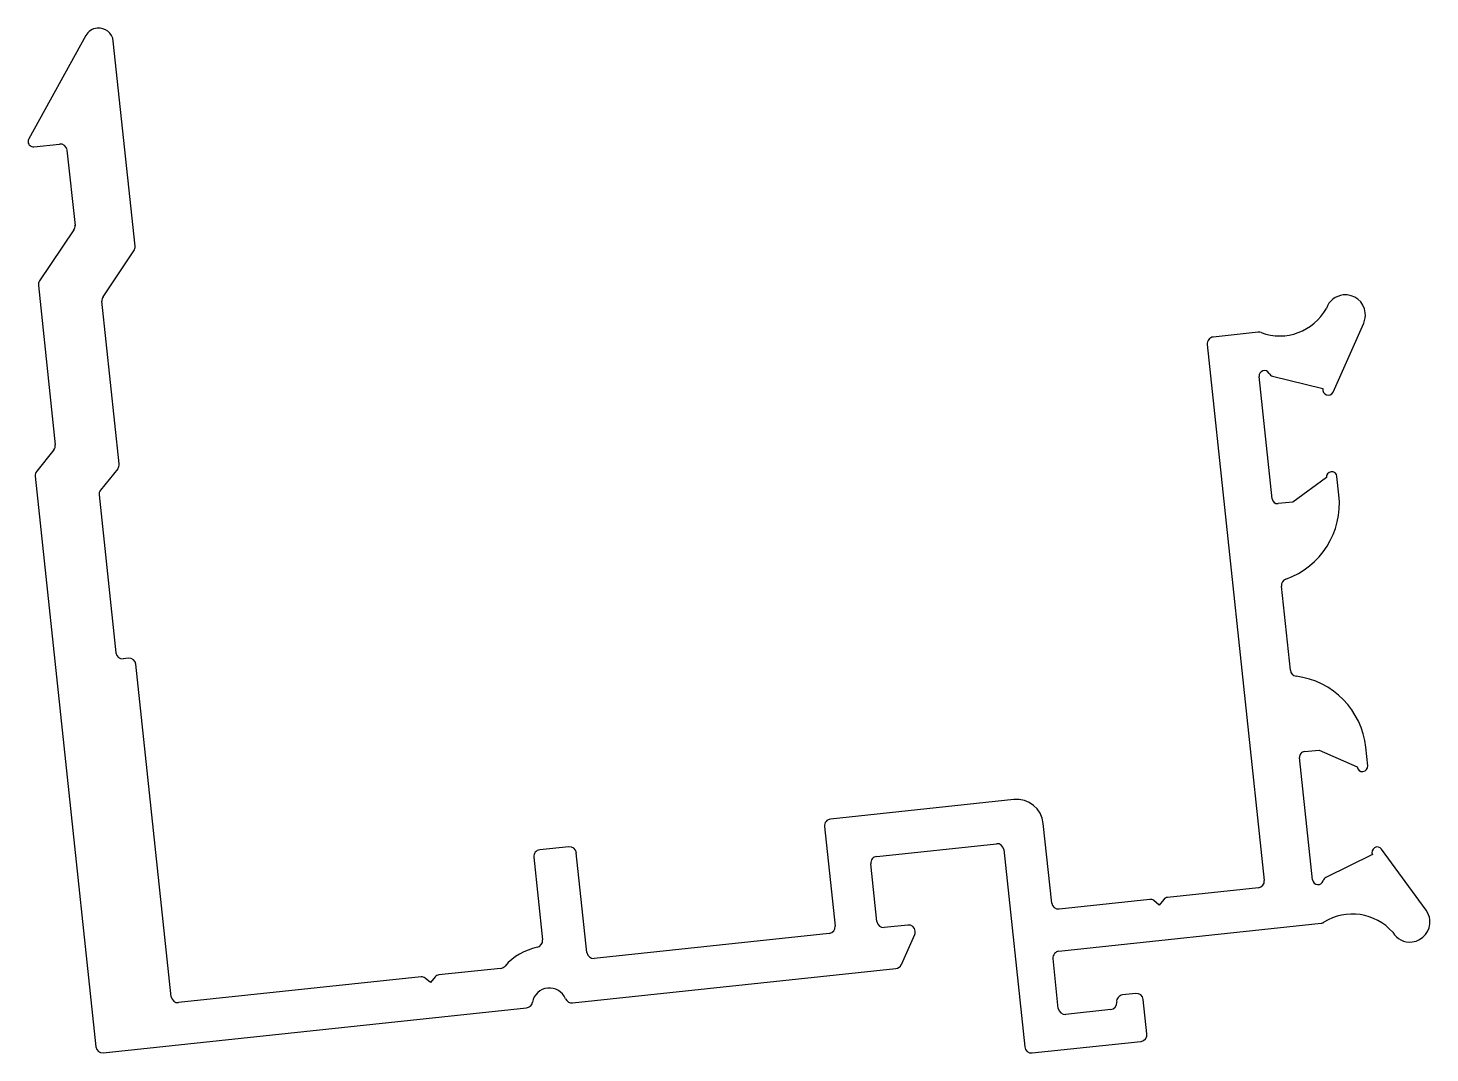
# Model space of a CAD drawing. Header units: inches. Extents: x -23 to 29.5, y 0.1 to 38.4.
import ezdxf

# ---------------------------------------------------------------- set-up
doc = ezdxf.new("R2010")
doc.units = ezdxf.units.IN
doc.header["$MEASUREMENT"] = 0
doc.layers.add('BEAD', color=152, linetype='Continuous')

msp = doc.modelspace()

# ---------------------------------------------------------------- linework, layer by layer
at = {"layer": 'BEAD', "color": 7, "lineweight": -2}
for p, q in [((-20.801, 38.138), (-22.934, 34.278)), ((-18.957, 30.264), (-19.772, 37.93)), ((-22.738, 33.982), (-21.778, 34.084)), ((-21.503, 33.862), (-21.203, 31.045)), ((-21.245, 30.877), (-22.531, 28.965)), ((-20.156, 28.376), (-18.999, 30.095)), ((-22.573, 28.796), (-21.939, 22.833)), ((-19.551, 22.127), (-20.197, 28.207)), ((25.838, 24.812), (26.983, 27.392)), ((23.037, 27.047), (21.357, 26.868)), ((21.135, 26.593), (23.266, 6.553)), ((23.559, 20.818), (23.073, 25.393)), ((23.577, 25.409), (25.461, 24.941)), ((-21.994, 22.646), (-22.636, 21.852)), ((-22.69, 21.668), (-20.421, 0.327)), ((-19.605, 21.943), (-20.248, 21.147)), ((25.587, 21.611), (24.336, 20.7)), ((26.058, 20.964), (25.984, 21.653)), ((-20.302, 20.964), (-19.674, 15.058)), ((24.336, 20.7), (23.779, 20.641)), ((24.241, 14.41), (23.906, 17.555)), ((-19.2, 14.857), (-19.399, 14.836)), ((-17.603, 2.205), (-18.925, 14.635)), ((25.074, 6.572), (24.588, 11.147)), ((24.765, 11.367), (25.322, 11.426)), ((25.322, 11.426), (26.736, 10.798)), ((27.134, 10.841), (27.061, 11.529)), ((13.899, 9.573), (7.048, 8.844)), ((6.826, 8.569), (7.222, 4.845)), ((15.316, 5.706), (14.999, 8.684)), ((8.775, 7.449), (13.25, 7.925)), ((-4.049, 7.418), (-3.72, 4.326)), ((-2.733, 7.81), (-3.827, 7.693)), ((-2.061, 3.858), (-2.458, 7.588)), ((13.525, 7.703), (14.309, 0.324)), ((27.314, 7.516), (25.571, 6.663)), ((29.317, 5.44), (27.655, 7.721)), ((8.783, 5.011), (8.553, 7.174)), ((18.984, 5.844), (15.591, 5.483)), ((19.341, 5.632), (19.133, 5.8)), ((19.511, 5.842), (19.341, 5.632)), ((23.044, 6.277), (19.647, 5.916)), ((9.94, 4.883), (9.058, 4.789)), ((15.588, 3.906), (25.387, 4.948)), ((6.999, 4.57), (-1.786, 3.636)), ((9.695, 3.405), (10.195, 4.533)), ((-5.288, 3.263), (-7.599, 3.017)), ((-2.597, 1.971), (9.489, 3.256)), ((15.564, 1.765), (15.366, 3.631)), ((-8.264, 2.947), (-17.328, 1.983)), ((-7.905, 2.734), (-8.114, 2.903)), ((-7.736, 2.943), (-7.905, 2.734)), ((18.466, 2.325), (17.969, 2.272)), ((18.879, 0.81), (18.741, 2.103)), ((-20.146, 0.104), (-4.322, 1.787)), ((17.525, 1.722), (15.839, 1.543)), ((14.584, 0.102), (18.656, 0.535))]:
    msp.add_line(p, q, dxfattribs=at)
for centre, radius, start, end in [((-20.319, 37.872), 0.55, 96.07, 151.07), ((-20.319, 37.872), 0.55, 6.07, 96.07), ((-22.759, 34.181), 0.2, 151.07, 186.07), ((-22.759, 34.181), 0.2, 186.07, 276.0701), ((-21.751, 33.836), 0.25, 6.07, 96.07), ((-21.456, 31.018), 0.254, 326.07, 6.07), ((-19.21, 30.237), 0.254, 326.07, 6.07), ((-22.321, 28.823), 0.254, 146.07, 186.07), ((-19.945, 28.234), 0.254, 146.07, 186.07), ((26.297, 27.697), 0.75, 96.07, 161.095), ((26.297, 27.697), 0.75, 6.07, 96.07), ((23.839, 28.91), 2, 249.873, 330.9576), ((26.297, 27.697), 0.75, 336.07, 6.07), ((21.383, 26.62), 0.25, 96.07, 186.07), ((23.063, 26.794), 0.254, 69.873, 96.07), ((23.272, 25.414), 0.2, 28.4172, 186.07), ((23.626, 25.606), 0.203, 208.4172, 256.07), ((25.655, 24.893), 0.2, 166.0701, 336.07), ((-22.192, 22.806), 0.254, 321.07, 6.07), ((-19.8, 22.101), 0.25, 321.07, 6.07), ((-22.441, 21.694), 0.25, 141.0701, 186.0701), ((25.786, 21.632), 0.2, 6.07, 186.07), ((-20.054, 20.99), 0.25, 141.0701, 186.0701), ((23.758, 20.84), 0.2, 186.07, 276.07), ((23.075, 20.647), 3, 289.4124, 6.07), ((24.155, 17.582), 0.25, 109.4124, 186.07), ((-19.426, 15.085), 0.25, 186.07, 276.07), ((-19.174, 14.609), 0.25, 6.07, 96.07), ((24.489, 14.436), 0.25, 186.0701, 262.7277), ((24.078, 11.212), 3, 6.07, 82.7276), ((24.786, 11.168), 0.2, 96.07, 186.07), ((26.935, 10.819), 0.2, 186.07, 6.07), ((14.005, 8.579), 1, 6.07, 96.07), ((7.074, 8.596), 0.25, 96.07, 186.07), ((13.276, 7.676), 0.25, 6.07, 96.07), ((-3.8, 7.445), 0.25, 96.07, 186.07), ((-2.706, 7.561), 0.25, 6.07, 96.07), ((8.801, 7.201), 0.25, 96.07, 186.07), ((27.493, 7.604), 0.2, 36.07, 206.07), ((23.017, 6.526), 0.25, 276.07, 6.07), ((25.273, 6.594), 0.2, 186.07, 343.7228), ((25.66, 6.481), 0.203, 116.07, 163.7228), ((19.006, 5.642), 0.203, 51.07, 96.07), ((19.669, 5.714), 0.203, 96.07, 141.07), ((15.565, 5.732), 0.25, 186.07, 276.07), ((26.563, 3.294), 2, 41.1824, 122.267), ((28.711, 4.998), 0.75, 6.07, 36.07), ((6.973, 4.818), 0.25, 276.07, 6.07), ((9.031, 5.037), 0.25, 186.07, 276.07), ((9.966, 4.634), 0.25, 6.07, 96.07), ((25.36, 5.2), 0.254, 276.07, 302.267), ((28.711, 4.998), 0.75, 276.07, 6.07), ((-3.972, 4.299), 0.254, 281.9628, 6.07), ((9.966, 4.634), 0.25, 336.0701, 6.07), ((28.711, 4.998), 0.75, 211.045, 276.07), ((-3.46, 1.879), 2.22, 101.9628, 138.5708), ((-1.812, 3.884), 0.25, 186.07, 276.07), ((15.614, 3.657), 0.25, 96.07, 186.07), ((-5.315, 3.516), 0.254, 276.07, 318.5708), ((9.462, 3.508), 0.254, 276.07, 336.07), ((-8.242, 2.745), 0.203, 51.07, 96.07), ((-7.578, 2.815), 0.203, 96.07, 141.07), ((-17.355, 2.231), 0.25, 186.07, 276.07), ((-3.46, 1.879), 0.65, 22.3883, 169.7517), ((-2.624, 2.223), 0.254, 202.3883, 276.07), ((17.995, 2.023), 0.25, 96.07, 186.07), ((18.493, 2.076), 0.25, 6.07, 96.07), ((-4.349, 2.04), 0.254, 276.07, 349.7517), ((15.813, 1.791), 0.25, 186.07, 276.07), ((17.498, 1.97), 0.25, 276.07, 6.07), ((18.63, 0.783), 0.25, 276.07, 6.07), ((-20.172, 0.353), 0.25, 186.07, 276.07), ((14.558, 0.35), 0.25, 186.07, 276.07)]:
    msp.add_arc(centre, radius, start, end, dxfattribs=at)

doc.saveas('drawing.dxf')
